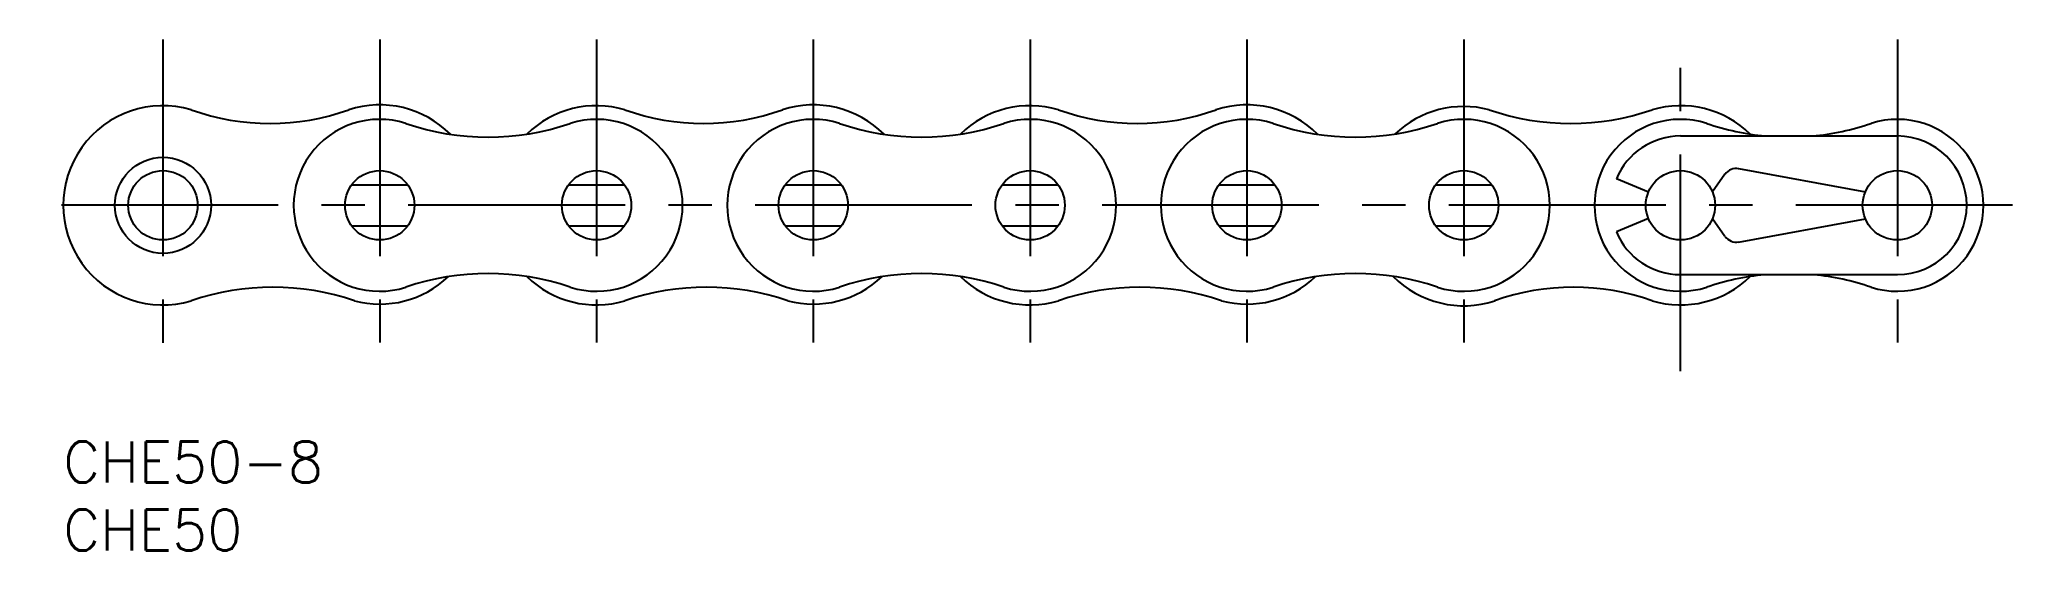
# Model space of a CAD drawing. Extents: x -2 to 143, y -8 to 139.
# Drawn here: x -1.7 to 142.7, y -8 to 29.5 of the extents above.
import ezdxf

# ---------------------------------------------------------------- set-up
doc = ezdxf.new("R2010")
doc.units = 0
doc.header["$LTSCALE"] = 0.5
doc.linetypes.add('CENTER', pattern=[50.8, 31.75, -6.35, 6.35, -6.35])
for name, color, linetype in [('MSM_CENTER', 1, 'CENTER'), ('MSM_CONTINUOUS', 7, 'CONTINUOUS'), ('MSM_PART_NUMBER', 7, 'CONTINUOUS')]:
    doc.layers.add(name, color=color, linetype=linetype)
doc.styles.get("Standard").update_dxf_attribs({"font": 'txt.shx', "height": 3, "bigfont": 'bigfont.shx'})

# ---------------------------------------------------------------- blocks, each defined once
blk = doc.blocks.new('*U3')
at = {"layer": 'MSM_PART_NUMBER'}
blk.add_text('CHE50-8', height=3, dxfattribs=at).set_placement((0, -3))
blk = doc.blocks.new('*U4')
at = {"layer": 'MSM_PART_NUMBER'}
blk.add_text('CHE50', height=3, dxfattribs=at).set_placement((0, -8))

msp = doc.modelspace()

# ---------------------------------------------------------------- linework, layer by layer
at = {"layer": 'MSM_CENTER'}
for p, q in [((7.3, 29.45), (7.3, 5.49)), ((23.17, 29.46), (23.17, 5.5)), ((39.05, 29.46), (39.05, 5.5)), ((54.92, 29.46), (54.92, 5.5)), ((70.8, 29.46), (70.8, 5.5)), ((86.67, 29.46), (86.67, 5.5)), ((102.55, 29.46), (102.55, 5.5)), ((118.42, 5.15), (118.42, 29.11)), ((134.3, 29.46), (134.3, 5.5)), ((142.74, 17.3), (-1.74, 17.3))]:
    msp.add_line(p, q, dxfattribs=at)
at = {"layer": 'MSM_CONTINUOUS'}
for p, q in [((118.42, 22.38), (134.3, 22.38)), ((21.12, 18.8), (25.23, 18.8)), ((36.99, 18.8), (41.11, 18.8)), ((52.87, 18.8), (56.98, 18.8)), ((68.74, 18.8), (72.86, 18.8)), ((84.62, 18.8), (88.73, 18.8)), ((100.49, 18.8), (104.61, 18.8)), ((116.07, 18.27), (113.73, 19.24)), ((121.68, 19.58), (120.77, 18.3)), ((122.67, 19.99), (131.96, 18.3)), ((116.07, 16.33), (113.73, 15.36)), ((121.68, 15.02), (120.77, 16.3)), ((122.67, 14.61), (131.96, 16.3)), ((21.12, 15.8), (25.23, 15.8)), ((36.99, 15.8), (41.11, 15.8)), ((52.87, 15.8), (56.98, 15.8)), ((68.74, 15.8), (72.86, 15.8)), ((84.62, 15.8), (88.73, 15.8)), ((100.49, 15.8), (104.61, 15.8)), ((118.42, 12.22), (134.3, 12.22))]:
    msp.add_line(p, q, dxfattribs=at)
for centre, radius in [((7.3, 17.3), 3.52), ((7.3, 17.3), 2.54), ((23.17, 17.3), 2.54), ((39.05, 17.3), 2.54), ((54.92, 17.3), 2.54), ((70.8, 17.3), 2.54), ((86.67, 17.3), 2.54), ((102.55, 17.3), 2.54), ((118.42, 17.3), 2.54), ((134.3, 17.3), 2.54)]:
    msp.add_circle(centre, radius, dxfattribs=at)
for centre, radius, start, end in [((7.3, 17.3), 7.3, 73.519, 286.481), ((23.17, 17.36), 7.3, 44.822, 108.075), ((39.05, 17.3), 7.3, 73.519, 134.39), ((54.92, 17.36), 7.3, 44.822, 108.075), ((70.8, 17.3), 7.3, 73.519, 134.39), ((86.67, 17.36), 7.3, 44.822, 108.075), ((118.42, 17.3), 7.3, 45.6131, 106.481), ((15.14, 40.44), 17.14, 250.33, 289.67), ((23.17, 17.3), 6.3, 72.238, 287.753), ((31.11, 40.9), 18.6, 251.125, 288.872), ((39.05, 17.3), 6.3, 252.247, 107.753), ((46.89, 40.44), 17.14, 250.33, 289.67), ((54.92, 17.3), 6.3, 72.238, 287.753), ((62.86, 40.9), 18.6, 251.125, 288.872), ((70.8, 17.3), 6.3, 252.247, 107.753), ((78.64, 40.44), 17.14, 250.33, 289.67), ((86.67, 17.3), 6.3, 72.238, 287.753), ((94.61, 40.9), 18.6, 251.125, 288.872), ((102.55, 17.24), 7.3, 75.263, 133.579), ((102.55, 17.3), 6.3, 252.247, 107.753), ((110.38, 41.64), 18.34, 250.989, 289.011), ((118.42, 17.3), 6.3, 72.247, 287.762), ((126.36, 40.9), 18.6, 251.125, 264.685), ((126.36, 40.9), 18.6, 275.315, 288.872), ((134.3, 17.3), 6.3, 252.247, 107.753), ((118.42, 17.3), 5.08, 90, 157.499), ((134.3, 17.3), 5.08, 270, 90), ((122.5, 19), 1, 79.69, 144.482), ((118.42, 17.3), 5.08, 202.501, 270), ((122.5, 15.6), 1, 215.518, 280.31), ((23.17, 17.36), 7.3, 255.263, 313.579), ((31.11, -6.3), 18.6, 71.128, 108.875), ((39.05, 17.3), 7.3, 225.61, 286.481), ((54.92, 17.36), 7.3, 255.263, 313.579), ((62.86, -6.3), 18.6, 71.128, 108.875), ((70.8, 17.3), 7.3, 225.61, 286.481), ((86.67, 17.36), 7.3, 255.263, 313.579), ((94.61, -6.3), 18.6, 71.128, 108.875), ((102.55, 17.24), 7.3, 224.822, 288.075), ((118.42, 17.3), 7.3, 253.519, 314.3869), ((126.36, -6.3), 18.6, 95.509, 108.875), ((126.36, -6.3), 18.6, 71.128, 84.384), ((15.35, -7.04), 18.34, 70.989, 109.011), ((47.09, -7.04), 18.34, 70.989, 109.011), ((78.84, -7.04), 18.34, 70.989, 109.011), ((110.58, -5.84), 17.14, 70.33, 109.67)]:
    msp.add_arc(centre, radius, start, end, dxfattribs=at)

# ---------------------------------------------------------------- block references
for name in ['*U3', '*U4']:
    msp.add_blockref(name, (0, 0), dxfattribs=at)

doc.saveas('drawing.dxf')
